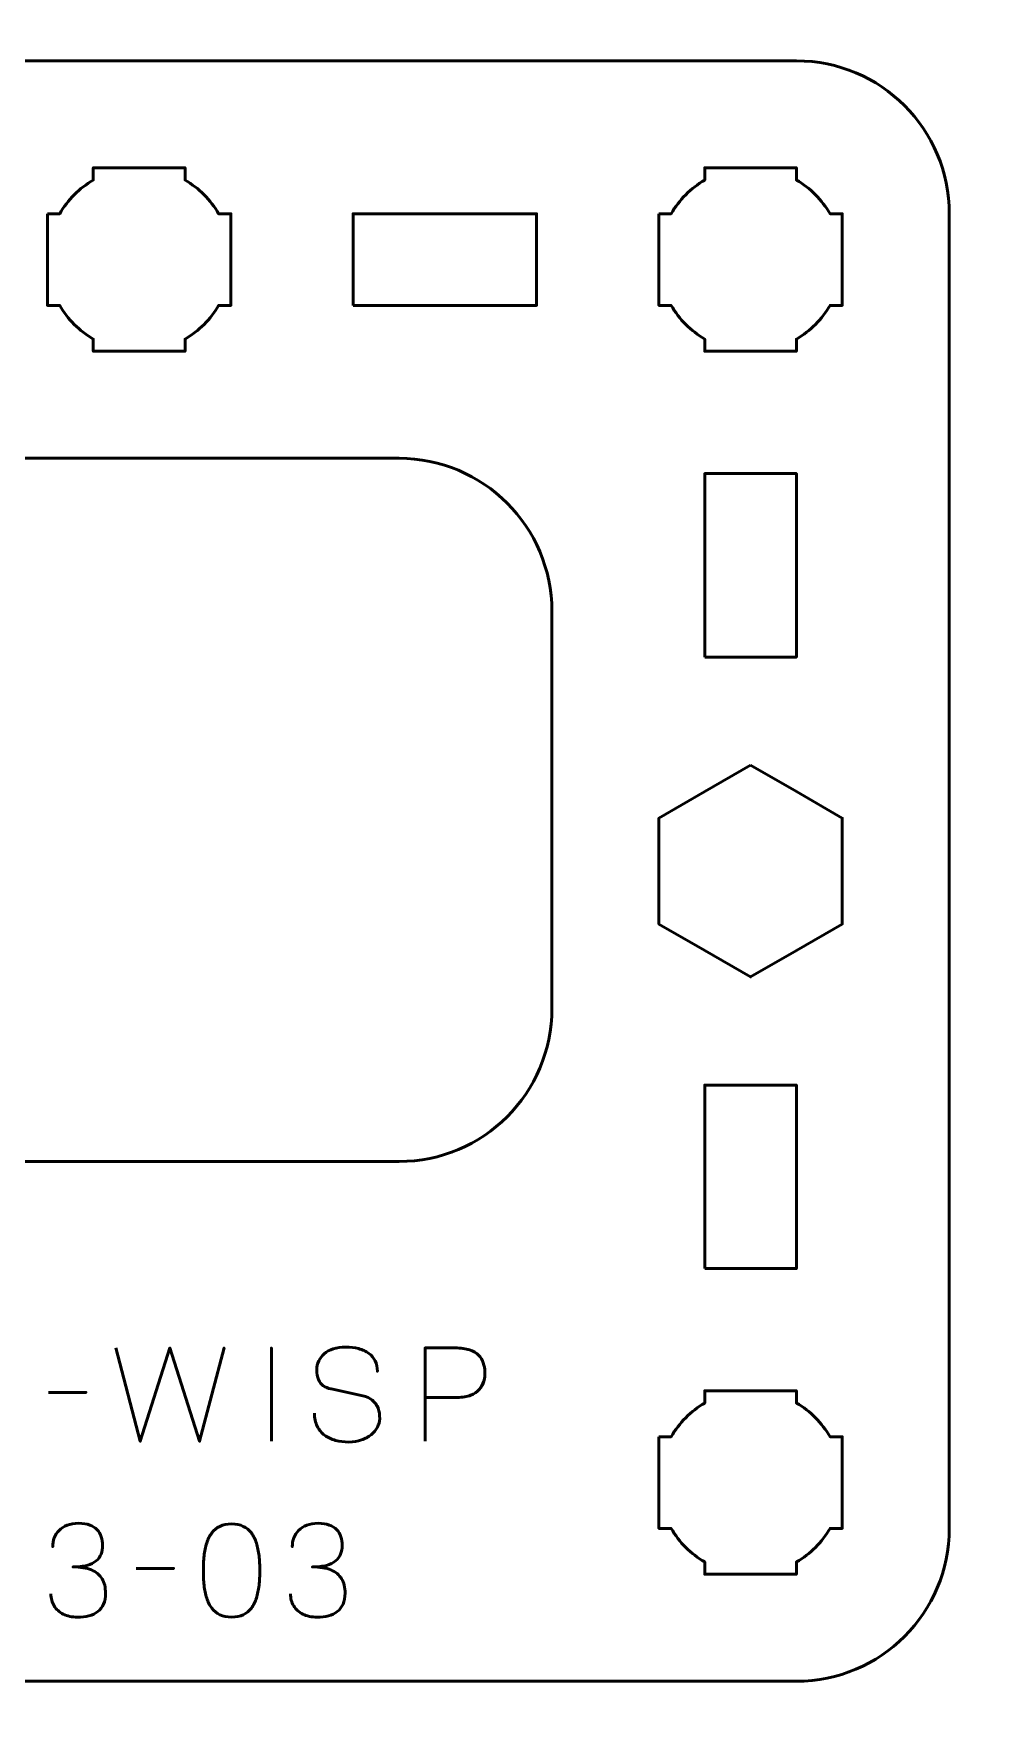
# Model space of a CAD drawing. Header units: centimetres. Extents: x -21 to 0, y -29.7 to 0.
# Drawn here: x -14.54 to -11.4, y -17.25 to -11.71 of the extents above; entities that cross this region are included whole.
import ezdxf

# ---------------------------------------------------------------- set-up
doc = ezdxf.new("R2010")
doc.units = ezdxf.units.CM
doc.header["$MEASUREMENT"] = 0
doc.layers.add('Layer 1', color=7, linetype='Continuous')

msp = doc.modelspace()

# ---------------------------------------------------------------- linework, layer by layer
at = {"layer": 'Layer 1', "lineweight": 53}
for points in [[(-12.35, -13.75), (-12.05, -13.75), (-12.05, -13.15), (-12.35, -13.15), (-12.35, -13.75)], [(-12.35, -15.75), (-12.05, -15.75), (-12.05, -15.15), (-12.35, -15.15), (-12.35, -15.75)]]:
    msp.add_lwpolyline(points, close=True, dxfattribs=at)
at = {"layer": 'Layer 1', "color": 1, "lineweight": 53}
msp.add_open_spline([(-21.00003, -29.19995), (-21.00003, -29.19995), (-21.00003, -8.29992), (-21.00003, -8.29992), (-21.00003, -8.29992), (-21.00003, -8.21709), (-20.93286, -8.14992), (-20.85003, -8.14992), (-20.85003, -8.14992), (-20.7672, -8.14992), (-20.70003, -8.08275), (-20.70003, -7.99992), (-20.70003, -7.99992), (-20.70003, -7.91709), (-20.7672, -7.84992), (-20.85003, -7.84992), (-20.85003, -7.84992), (-20.93286, -7.84992), (-21.00003, -7.78275), (-21.00003, -7.69992), (-21.00003, -7.69992), (-21.00003, -7.61709), (-20.93286, -7.54992), (-20.85003, -7.54992), (-20.85003, -7.54992), (-20.7672, -7.54992), (-20.70003, -7.48275), (-20.70003, -7.39992), (-20.70003, -7.39992), (-20.70003, -7.31709), (-20.7672, -7.24992), (-20.85003, -7.24992), (-20.85003, -7.24992), (-20.93286, -7.24992), (-21.00003, -7.18275), (-21.00003, -7.09992), (-21.00003, -7.09992), (-21.00003, -7.01709), (-20.93286, -6.94992), (-20.85003, -6.94992), (-20.85003, -6.94992), (-20.7672, -6.94992), (-20.70003, -6.88275), (-20.70003, -6.79992), (-20.70003, -6.79992), (-20.70003, -6.71709), (-20.7672, -6.64992), (-20.85003, -6.64992), (-20.85003, -6.64992), (-20.93286, -6.64992), (-21.00003, -6.58275), (-21.00003, -6.49992), (-21.00003, -6.49992), (-21.00003, -6.41709), (-20.93286, -6.34992), (-20.85003, -6.34992), (-20.85003, -6.34992), (-20.7672, -6.34992), (-20.70003, -6.28275), (-20.70003, -6.19992), (-20.70003, -6.19992), (-20.70003, -6.11709), (-20.7672, -6.04992), (-20.85003, -6.04992), (-20.85003, -6.04992), (-20.93286, -6.04992), (-21.00003, -5.98275), (-21.00003, -5.89992), (-21.00003, -5.89992), (-21.00003, -5.81709), (-20.93286, -5.74992), (-20.85003, -5.74992), (-20.85003, -5.74992), (-20.7672, -5.74992), (-20.70003, -5.68275), (-20.70003, -5.59992), (-20.70003, -5.59992), (-20.70003, -5.51709), (-20.7672, -5.44992), (-20.85003, -5.44992), (-20.85003, -5.44992), (-20.93286, -5.44992), (-21.00003, -5.38275), (-21.00003, -5.29992), (-21.00003, -5.29992), (-21.00003, -5.21709), (-20.93286, -5.14992), (-20.85003, -5.14992), (-20.85003, -5.14992), (-20.7672, -5.14992), (-20.70003, -5.08275), (-20.70003, -4.99992), (-20.70003, -4.99992), (-20.70003, -4.91709), (-20.7672, -4.84992), (-20.85003, -4.84992), (-20.85003, -4.84992), (-20.93286, -4.84992), (-21.00003, -4.78275), (-21.00003, -4.69992), (-21.00003, -4.69992), (-21.00003, -4.61709), (-20.93286, -4.54992), (-20.85003, -4.54992), (-20.85003, -4.54992), (-20.7672, -4.54992), (-20.70003, -4.48275), (-20.70003, -4.39992), (-20.70003, -4.39992), (-20.70003, -4.31709), (-20.7672, -4.24992), (-20.85003, -4.24992), (-20.85003, -4.24992), (-20.93286, -4.24992), (-21.00003, -4.18275), (-21.00003, -4.09992), (-21.00003, -4.09992), (-21.00003, -4.01709), (-20.93286, -3.94992), (-20.85003, -3.94992), (-20.85003, -3.94992), (-20.7672, -3.94992), (-20.70003, -3.88275), (-20.70003, -3.79992), (-20.70003, -3.79992), (-20.70003, -3.71709), (-20.7672, -3.64992), (-20.85003, -3.64992), (-20.85003, -3.64992), (-20.93286, -3.64992), (-21.00003, -3.58275), (-21.00003, -3.49992), (-21.00003, -3.49992), (-21.00003, -3.41709), (-20.93286, -3.34992), (-20.85003, -3.34992), (-20.85003, -3.34992), (-20.7672, -3.34992), (-20.70003, -3.28275), (-20.70003, -3.19992), (-20.70003, -3.19992), (-20.70003, -3.11709), (-20.7672, -3.04992), (-20.85003, -3.04992), (-20.85003, -3.04992), (-20.93286, -3.04992), (-21.00003, -2.98275), (-21.00003, -2.89992), (-21.00003, -2.89992), (-21.00003, -2.81709), (-20.93286, -2.74992), (-20.85003, -2.74992), (-20.85003, -2.74992), (-20.7672, -2.74992), (-20.70003, -2.68275), (-20.70003, -2.59992), (-20.70003, -2.59992), (-20.70003, -2.51709), (-20.7672, -2.44992), (-20.85003, -2.44992), (-20.85003, -2.44992), (-20.93286, -2.44992), (-21.00003, -2.38275), (-21.00003, -2.29992), (-21.00003, -2.29992), (-21.00003, -2.21709), (-20.93286, -2.14992), (-20.85003, -2.14992), (-20.85003, -2.14992), (-20.7672, -2.14992), (-20.70003, -2.08275), (-20.70003, -1.99992), (-20.70003, -1.99992), (-20.70003, -1.91709), (-20.7672, -1.84992), (-20.85003, -1.84992), (-20.85003, -1.84992), (-20.93286, -1.84992), (-21.00003, -1.78275), (-21.00003, -1.69992), (-21.00003, -1.69992), (-21.00003, -1.61709), (-20.93286, -1.54992), (-20.85003, -1.54992), (-20.85003, -1.54992), (-20.7672, -1.54992), (-20.70003, -1.48275), (-20.70003, -1.39992), (-20.70003, -1.39992), (-20.70003, -1.31709), (-20.7672, -1.24992), (-20.85003, -1.24992), (-20.85003, -1.24992), (-20.93286, -1.24992), (-21.00003, -1.18275), (-21.00003, -1.09992), (-21.00003, -1.09992), (-21.00003, -1.09992), (-21.00003, -0.49992), (-21.00003, -0.49992), (-21.00003, -0.49992), (-21.00003, -0.22295), (-20.77694, 0.00004), (-20.49994, 0.00004), (-20.49994, 0.00004), (-20.49994, 0.00004), (-0.50008, 0.00004), (-0.50008, 0.00004), (-0.50008, 0.00004), (-0.22294, 0.00004), (0.00002, -0.22295), (0.00002, -0.49992), (0.00002, -0.49992), (0.00002, -0.49992), (0.00002, -29.19995), (0.00002, -29.19995), (0.00002, -29.19995), (0.00002, -29.47695), (-0.22294, -29.70004), (-0.50008, -29.70004), (-0.50008, -29.70004), (-0.50008, -29.70004), (-20.49994, -29.70004), (-20.49994, -29.70004), (-20.49994, -29.70004), (-20.77694, -29.70004), (-21.00003, -29.47695), (-21.00003, -29.19995)], degree=3, knots=[0, 0, 0, 0, 0.0175439, 0.0175439, 0.0175439, 0.0175439, 0.0350877, 0.0350877, 0.0350877, 0.0350877, 0.0526316, 0.0526316, 0.0526316, 0.0526316, 0.0701754, 0.0701754, 0.0701754, 0.0701754, 0.0877193, 0.0877193, 0.0877193, 0.0877193, 0.1052632, 0.1052632, 0.1052632, 0.1052632, 0.122807, 0.122807, 0.122807, 0.122807, 0.1403509, 0.1403509, 0.1403509, 0.1403509, 0.1578947, 0.1578947, 0.1578947, 0.1578947, 0.1754386, 0.1754386, 0.1754386, 0.1754386, 0.1929825, 0.1929825, 0.1929825, 0.1929825, 0.2105263, 0.2105263, 0.2105263, 0.2105263, 0.2280702, 0.2280702, 0.2280702, 0.2280702, 0.245614, 0.245614, 0.245614, 0.245614, 0.2631579, 0.2631579, 0.2631579, 0.2631579, 0.2807018, 0.2807018, 0.2807018, 0.2807018, 0.2982456, 0.2982456, 0.2982456, 0.2982456, 0.3157895, 0.3157895, 0.3157895, 0.3157895, 0.3333333, 0.3333333, 0.3333333, 0.3333333, 0.3508772, 0.3508772, 0.3508772, 0.3508772, 0.3684211, 0.3684211, 0.3684211, 0.3684211, 0.3859649, 0.3859649, 0.3859649, 0.3859649, 0.4035088, 0.4035088, 0.4035088, 0.4035088, 0.4210526, 0.4210526, 0.4210526, 0.4210526, 0.4385965, 0.4385965, 0.4385965, 0.4385965, 0.4561404, 0.4561404, 0.4561404, 0.4561404, 0.4736842, 0.4736842, 0.4736842, 0.4736842, 0.4912281, 0.4912281, 0.4912281, 0.4912281, 0.5087719, 0.5087719, 0.5087719, 0.5087719, 0.5263158, 0.5263158, 0.5263158, 0.5263158, 0.5438596, 0.5438596, 0.5438596, 0.5438596, 0.5614035, 0.5614035, 0.5614035, 0.5614035, 0.5789474, 0.5789474, 0.5789474, 0.5789474, 0.5964912, 0.5964912, 0.5964912, 0.5964912, 0.6140351, 0.6140351, 0.6140351, 0.6140351, 0.6315789, 0.6315789, 0.6315789, 0.6315789, 0.6491228, 0.6491228, 0.6491228, 0.6491228, 0.6666667, 0.6666667, 0.6666667, 0.6666667, 0.6842105, 0.6842105, 0.6842105, 0.6842105, 0.7017544, 0.7017544, 0.7017544, 0.7017544, 0.7192982, 0.7192982, 0.7192982, 0.7192982, 0.7368421, 0.7368421, 0.7368421, 0.7368421, 0.754386, 0.754386, 0.754386, 0.754386, 0.7719298, 0.7719298, 0.7719298, 0.7719298, 0.7894737, 0.7894737, 0.7894737, 0.7894737, 0.8070175, 0.8070175, 0.8070175, 0.8070175, 0.8245614, 0.8245614, 0.8245614, 0.8245614, 0.8421053, 0.8421053, 0.8421053, 0.8421053, 0.8596491, 0.8596491, 0.8596491, 0.8596491, 0.877193, 0.877193, 0.877193, 0.877193, 0.8947368, 0.8947368, 0.8947368, 0.8947368, 0.9122807, 0.9122807, 0.9122807, 0.9122807, 0.9298246, 0.9298246, 0.9298246, 0.9298246, 0.9473684, 0.9473684, 0.9473684, 0.9473684, 0.9649123, 0.9649123, 0.9649123, 0.9649123, 0.9824561, 0.9824561, 0.9824561, 0.9824561, 1, 1, 1, 1], dxfattribs=at)
at = {"layer": 'Layer 1', "color": 3, "lineweight": 53}
msp.add_open_spline([(-16.85, -16.6), (-16.85, -16.6), (-16.85, -12.3), (-16.85, -12.3), (-16.85, -12.3), (-16.85, -12.02391), (-16.62609, -11.8), (-16.35, -11.8), (-16.35, -11.8), (-16.35, -11.8), (-12.05, -11.8), (-12.05, -11.8), (-12.05, -11.8), (-11.77391, -11.8), (-11.55, -12.02391), (-11.55, -12.3), (-11.55, -12.3), (-11.55, -12.3), (-11.55, -16.6), (-11.55, -16.6), (-11.55, -16.6), (-11.55, -16.87609), (-11.77391, -17.1), (-12.05, -17.1), (-12.05, -17.1), (-12.05, -17.1), (-16.35, -17.1), (-16.35, -17.1), (-16.35, -17.1), (-16.62609, -17.1), (-16.85, -16.87609), (-16.85, -16.6)], degree=3, knots=[0, 0, 0, 0, 0.125, 0.125, 0.125, 0.125, 0.25, 0.25, 0.25, 0.25, 0.375, 0.375, 0.375, 0.375, 0.5, 0.5, 0.5, 0.5, 0.625, 0.625, 0.625, 0.625, 0.75, 0.75, 0.75, 0.75, 0.875, 0.875, 0.875, 0.875, 1, 1, 1, 1], dxfattribs=at)
at = {"layer": 'Layer 1', "lineweight": 53}
for points, knots in [([(-14.5, -12.3), (-14.5, -12.3), (-14.45985, -12.3), (-14.45985, -12.3), (-14.45985, -12.3), (-14.4335, -12.25447), (-14.39553, -12.2165), (-14.35, -12.19015), (-14.35, -12.19015), (-14.35, -12.19015), (-14.35, -12.15), (-14.35, -12.15), (-14.35, -12.15), (-14.35, -12.15), (-14.2, -12.15), (-14.2, -12.15), (-14.2, -12.15), (-14.2, -12.15), (-14.05, -12.15), (-14.05, -12.15), (-14.05, -12.15), (-14.05, -12.15), (-14.05, -12.19015), (-14.05, -12.19015), (-14.05, -12.19015), (-14.00447, -12.2165), (-13.9665, -12.25447), (-13.94015, -12.3), (-13.94015, -12.3), (-13.94015, -12.3), (-13.9, -12.3), (-13.9, -12.3), (-13.9, -12.3), (-13.9, -12.3), (-13.9, -12.45), (-13.9, -12.45), (-13.9, -12.45), (-13.9, -12.45), (-13.9, -12.6), (-13.9, -12.6), (-13.9, -12.6), (-13.9, -12.6), (-13.94015, -12.6), (-13.94015, -12.6), (-13.94015, -12.6), (-13.9665, -12.64553), (-14.00447, -12.6835), (-14.05, -12.70985), (-14.05, -12.70985), (-14.05, -12.70985), (-14.05, -12.75), (-14.05, -12.75), (-14.05, -12.75), (-14.05, -12.75), (-14.2, -12.75), (-14.2, -12.75), (-14.2, -12.75), (-14.2, -12.75), (-14.35, -12.75), (-14.35, -12.75), (-14.35, -12.75), (-14.35, -12.75), (-14.35, -12.70985), (-14.35, -12.70985), (-14.35, -12.70985), (-14.39553, -12.6835), (-14.4335, -12.64553), (-14.45985, -12.6), (-14.45985, -12.6), (-14.45985, -12.6), (-14.5, -12.6), (-14.5, -12.6), (-14.5, -12.6), (-14.5, -12.6), (-14.5, -12.45), (-14.5, -12.45), (-14.5, -12.45), (-14.5, -12.45), (-14.5, -12.3), (-14.5, -12.3)], [0, 0, 0, 0, 0.05, 0.05, 0.05, 0.05, 0.1, 0.1, 0.1, 0.1, 0.15, 0.15, 0.15, 0.15, 0.2, 0.2, 0.2, 0.2, 0.25, 0.25, 0.25, 0.25, 0.3, 0.3, 0.3, 0.3, 0.35, 0.35, 0.35, 0.35, 0.4, 0.4, 0.4, 0.4, 0.45, 0.45, 0.45, 0.45, 0.5, 0.5, 0.5, 0.5, 0.55, 0.55, 0.55, 0.55, 0.6, 0.6, 0.6, 0.6, 0.65, 0.65, 0.65, 0.65, 0.7, 0.7, 0.7, 0.7, 0.75, 0.75, 0.75, 0.75, 0.8, 0.8, 0.8, 0.8, 0.85, 0.85, 0.85, 0.85, 0.9, 0.9, 0.9, 0.9, 0.95, 0.95, 0.95, 0.95, 1, 1, 1, 1]), ([(-12.5, -12.3), (-12.5, -12.3), (-12.45985, -12.3), (-12.45985, -12.3), (-12.45985, -12.3), (-12.4335, -12.25447), (-12.39553, -12.2165), (-12.35, -12.19015), (-12.35, -12.19015), (-12.35, -12.19015), (-12.35, -12.15), (-12.35, -12.15), (-12.35, -12.15), (-12.35, -12.15), (-12.2, -12.15), (-12.2, -12.15), (-12.2, -12.15), (-12.2, -12.15), (-12.05, -12.15), (-12.05, -12.15), (-12.05, -12.15), (-12.05, -12.15), (-12.05, -12.19015), (-12.05, -12.19015), (-12.05, -12.19015), (-12.00447, -12.2165), (-11.9665, -12.25447), (-11.94015, -12.3), (-11.94015, -12.3), (-11.94015, -12.3), (-11.9, -12.3), (-11.9, -12.3), (-11.9, -12.3), (-11.9, -12.3), (-11.9, -12.45), (-11.9, -12.45), (-11.9, -12.45), (-11.9, -12.45), (-11.9, -12.6), (-11.9, -12.6), (-11.9, -12.6), (-11.9, -12.6), (-11.94015, -12.6), (-11.94015, -12.6), (-11.94015, -12.6), (-11.9665, -12.64553), (-12.00447, -12.6835), (-12.05, -12.70985), (-12.05, -12.70985), (-12.05, -12.70985), (-12.05, -12.75), (-12.05, -12.75), (-12.05, -12.75), (-12.05, -12.75), (-12.2, -12.75), (-12.2, -12.75), (-12.2, -12.75), (-12.2, -12.75), (-12.35, -12.75), (-12.35, -12.75), (-12.35, -12.75), (-12.35, -12.75), (-12.35, -12.70985), (-12.35, -12.70985), (-12.35, -12.70985), (-12.39553, -12.6835), (-12.4335, -12.64553), (-12.45985, -12.6), (-12.45985, -12.6), (-12.45985, -12.6), (-12.5, -12.6), (-12.5, -12.6), (-12.5, -12.6), (-12.5, -12.6), (-12.5, -12.45), (-12.5, -12.45), (-12.5, -12.45), (-12.5, -12.45), (-12.5, -12.3), (-12.5, -12.3)], [0, 0, 0, 0, 0.05, 0.05, 0.05, 0.05, 0.1, 0.1, 0.1, 0.1, 0.15, 0.15, 0.15, 0.15, 0.2, 0.2, 0.2, 0.2, 0.25, 0.25, 0.25, 0.25, 0.3, 0.3, 0.3, 0.3, 0.35, 0.35, 0.35, 0.35, 0.4, 0.4, 0.4, 0.4, 0.45, 0.45, 0.45, 0.45, 0.5, 0.5, 0.5, 0.5, 0.55, 0.55, 0.55, 0.55, 0.6, 0.6, 0.6, 0.6, 0.65, 0.65, 0.65, 0.65, 0.7, 0.7, 0.7, 0.7, 0.75, 0.75, 0.75, 0.75, 0.8, 0.8, 0.8, 0.8, 0.85, 0.85, 0.85, 0.85, 0.9, 0.9, 0.9, 0.9, 0.95, 0.95, 0.95, 0.95, 1, 1, 1, 1]), ([(-13.5, -12.6), (-13.5, -12.6), (-13.5, -12.3), (-13.5, -12.3), (-13.5, -12.3), (-13.5, -12.3), (-12.9, -12.3), (-12.9, -12.3), (-12.9, -12.3), (-12.9, -12.3), (-12.9, -12.6), (-12.9, -12.6), (-12.9, -12.6), (-12.9, -12.6), (-13.5, -12.6), (-13.5, -12.6)], [0, 0, 0, 0, 0.25, 0.25, 0.25, 0.25, 0.5, 0.5, 0.5, 0.5, 0.75, 0.75, 0.75, 0.75, 1, 1, 1, 1]), ([(-15.55, -14.9), (-15.55, -14.9), (-15.55, -13.6), (-15.55, -13.6), (-15.55, -13.6), (-15.55, -13.32391), (-15.32609, -13.1), (-15.05, -13.1), (-15.05, -13.1), (-15.05, -13.1), (-13.35, -13.1), (-13.35, -13.1), (-13.35, -13.1), (-13.07391, -13.1), (-12.85, -13.32391), (-12.85, -13.6), (-12.85, -13.6), (-12.85, -13.6), (-12.85, -14.9), (-12.85, -14.9), (-12.85, -14.9), (-12.85, -15.17609), (-13.07391, -15.4), (-13.35, -15.4), (-13.35, -15.4), (-13.35, -15.4), (-15.05, -15.4), (-15.05, -15.4), (-15.05, -15.4), (-15.32609, -15.4), (-15.55, -15.17609), (-15.55, -14.9)], [0, 0, 0, 0, 0.125, 0.125, 0.125, 0.125, 0.25, 0.25, 0.25, 0.25, 0.375, 0.375, 0.375, 0.375, 0.5, 0.5, 0.5, 0.5, 0.625, 0.625, 0.625, 0.625, 0.75, 0.75, 0.75, 0.75, 0.875, 0.875, 0.875, 0.875, 1, 1, 1, 1]), ([(-12.2, -14.10359), (-12.2, -14.10359), (-12.05, -14.19019), (-12.05, -14.19019), (-12.05, -14.19019), (-12.05, -14.19019), (-11.9, -14.27679), (-11.9, -14.27679), (-11.9, -14.27679), (-11.9, -14.27679), (-11.9, -14.45), (-11.9, -14.45), (-11.9, -14.45), (-11.9, -14.45), (-11.9, -14.62321), (-11.9, -14.62321), (-11.9, -14.62321), (-11.9, -14.62321), (-12.05, -14.70981), (-12.05, -14.70981), (-12.05, -14.70981), (-12.05, -14.70981), (-12.2, -14.79641), (-12.2, -14.79641), (-12.2, -14.79641), (-12.2, -14.79641), (-12.35, -14.70981), (-12.35, -14.70981), (-12.35, -14.70981), (-12.35, -14.70981), (-12.5, -14.62321), (-12.5, -14.62321), (-12.5, -14.62321), (-12.5, -14.62321), (-12.5, -14.45), (-12.5, -14.45), (-12.5, -14.45), (-12.5, -14.45), (-12.5, -14.27679), (-12.5, -14.27679), (-12.5, -14.27679), (-12.5, -14.27679), (-12.35, -14.19019), (-12.35, -14.19019), (-12.35, -14.19019), (-12.35, -14.19019), (-12.2, -14.10359), (-12.2, -14.10359)], [0, 0, 0, 0, 0.0833333, 0.0833333, 0.0833333, 0.0833333, 0.1666667, 0.1666667, 0.1666667, 0.1666667, 0.25, 0.25, 0.25, 0.25, 0.3333333, 0.3333333, 0.3333333, 0.3333333, 0.4166667, 0.4166667, 0.4166667, 0.4166667, 0.5, 0.5, 0.5, 0.5, 0.5833333, 0.5833333, 0.5833333, 0.5833333, 0.6666667, 0.6666667, 0.6666667, 0.6666667, 0.75, 0.75, 0.75, 0.75, 0.8333333, 0.8333333, 0.8333333, 0.8333333, 0.9166667, 0.9166667, 0.9166667, 0.9166667, 1, 1, 1, 1]), ([(-12.5, -16.3), (-12.5, -16.3), (-12.45985, -16.3), (-12.45985, -16.3), (-12.45985, -16.3), (-12.4335, -16.25447), (-12.39553, -16.2165), (-12.35, -16.19015), (-12.35, -16.19015), (-12.35, -16.19015), (-12.35, -16.15), (-12.35, -16.15), (-12.35, -16.15), (-12.35, -16.15), (-12.2, -16.15), (-12.2, -16.15), (-12.2, -16.15), (-12.2, -16.15), (-12.05, -16.15), (-12.05, -16.15), (-12.05, -16.15), (-12.05, -16.15), (-12.05, -16.19015), (-12.05, -16.19015), (-12.05, -16.19015), (-12.00447, -16.2165), (-11.9665, -16.25447), (-11.94015, -16.3), (-11.94015, -16.3), (-11.94015, -16.3), (-11.9, -16.3), (-11.9, -16.3), (-11.9, -16.3), (-11.9, -16.3), (-11.9, -16.45), (-11.9, -16.45), (-11.9, -16.45), (-11.9, -16.45), (-11.9, -16.6), (-11.9, -16.6), (-11.9, -16.6), (-11.9, -16.6), (-11.94015, -16.6), (-11.94015, -16.6), (-11.94015, -16.6), (-11.9665, -16.64553), (-12.00447, -16.6835), (-12.05, -16.70985), (-12.05, -16.70985), (-12.05, -16.70985), (-12.05, -16.75), (-12.05, -16.75), (-12.05, -16.75), (-12.05, -16.75), (-12.2, -16.75), (-12.2, -16.75), (-12.2, -16.75), (-12.2, -16.75), (-12.35, -16.75), (-12.35, -16.75), (-12.35, -16.75), (-12.35, -16.75), (-12.35, -16.70985), (-12.35, -16.70985), (-12.35, -16.70985), (-12.39553, -16.6835), (-12.4335, -16.64553), (-12.45985, -16.6), (-12.45985, -16.6), (-12.45985, -16.6), (-12.5, -16.6), (-12.5, -16.6), (-12.5, -16.6), (-12.5, -16.6), (-12.5, -16.45), (-12.5, -16.45), (-12.5, -16.45), (-12.5, -16.45), (-12.5, -16.3), (-12.5, -16.3)], [0, 0, 0, 0, 0.05, 0.05, 0.05, 0.05, 0.1, 0.1, 0.1, 0.1, 0.15, 0.15, 0.15, 0.15, 0.2, 0.2, 0.2, 0.2, 0.25, 0.25, 0.25, 0.25, 0.3, 0.3, 0.3, 0.3, 0.35, 0.35, 0.35, 0.35, 0.4, 0.4, 0.4, 0.4, 0.45, 0.45, 0.45, 0.45, 0.5, 0.5, 0.5, 0.5, 0.55, 0.55, 0.55, 0.55, 0.6, 0.6, 0.6, 0.6, 0.65, 0.65, 0.65, 0.65, 0.7, 0.7, 0.7, 0.7, 0.75, 0.75, 0.75, 0.75, 0.8, 0.8, 0.8, 0.8, 0.85, 0.85, 0.85, 0.85, 0.9, 0.9, 0.9, 0.9, 0.95, 0.95, 0.95, 0.95, 1, 1, 1, 1])]:
    msp.add_open_spline(points, degree=3, knots=knots, dxfattribs=at)
at = {"layer": 'Layer 1', "color": 5, "lineweight": 53}
for points, knots in [([(-14.27684, -16.00972), (-14.27684, -16.00972), (-14.19641, -16.31494), (-14.19641, -16.31494), (-14.19641, -16.31494), (-14.19641, -16.31494), (-14.09947, -16.00972), (-14.09947, -16.00972), (-14.09947, -16.00972), (-14.09947, -16.00972), (-14.00252, -16.31494), (-14.00252, -16.31494), (-14.00252, -16.31494), (-14.00252, -16.31494), (-13.92209, -16.00972), (-13.92209, -16.00972), (-13.92209, -16.00972), (-13.92209, -16.00972), (-14.00252, -16.31494), (-14.00252, -16.31494), (-14.00252, -16.31494), (-14.00252, -16.31494), (-14.09947, -16.00972), (-14.09947, -16.00972), (-14.09947, -16.00972), (-14.09947, -16.00972), (-14.19641, -16.31494), (-14.19641, -16.31494), (-14.19641, -16.31494), (-14.19641, -16.31494), (-14.27684, -16.00972), (-14.27684, -16.00972)], [0, 0, 0, 0, 0.125, 0.125, 0.125, 0.125, 0.25, 0.25, 0.25, 0.25, 0.375, 0.375, 0.375, 0.375, 0.5, 0.5, 0.5, 0.5, 0.625, 0.625, 0.625, 0.625, 0.75, 0.75, 0.75, 0.75, 0.875, 0.875, 0.875, 0.875, 1, 1, 1, 1]), ([(-13.76757, -16.31494), (-13.76757, -16.31494), (-13.76757, -16.00972), (-13.76757, -16.00972), (-13.76757, -16.00972), (-13.76757, -16.00972), (-13.76757, -16.31494), (-13.76757, -16.31494)], [0, 0, 0, 0, 0.5, 0.5, 0.5, 0.5, 1, 1, 1, 1]), ([(-13.6266, -16.22265), (-13.62646, -16.23952), (-13.6235, -16.25398), (-13.61757, -16.26605), (-13.61757, -16.26605), (-13.61171, -16.27804), (-13.60353, -16.28785), (-13.59323, -16.29547), (-13.59323, -16.29547), (-13.58286, -16.30302), (-13.57093, -16.30859), (-13.55746, -16.31219), (-13.55746, -16.31219), (-13.54405, -16.31572), (-13.52966, -16.31748), (-13.51442, -16.31748), (-13.51442, -16.31748), (-13.49904, -16.31741), (-13.48521, -16.31515), (-13.47286, -16.31085), (-13.47286, -16.31085), (-13.46058, -16.30654), (-13.45007, -16.30076), (-13.44125, -16.29349), (-13.44125, -16.29349), (-13.4325, -16.28622), (-13.42573, -16.27811), (-13.42093, -16.26908), (-13.42093, -16.26908), (-13.41613, -16.26005), (-13.41359, -16.25081), (-13.41324, -16.24128), (-13.41324, -16.24128), (-13.41282, -16.22879), (-13.41465, -16.21736), (-13.41867, -16.20706), (-13.41867, -16.20706), (-13.4227, -16.19676), (-13.42891, -16.18815), (-13.4373, -16.1811), (-13.4373, -16.1811), (-13.44563, -16.17404), (-13.45614, -16.1691), (-13.4687, -16.16635), (-13.4687, -16.16635), (-13.4687, -16.16635), (-13.57241, -16.14391), (-13.57241, -16.14391), (-13.57241, -16.14391), (-13.58215, -16.14187), (-13.59055, -16.13841), (-13.59746, -16.13361), (-13.59746, -16.13361), (-13.60438, -16.12875), (-13.60974, -16.12204), (-13.61341, -16.11343), (-13.61341, -16.11343), (-13.61708, -16.1049), (-13.61898, -16.09403), (-13.61898, -16.08084), (-13.61898, -16.08084), (-13.61898, -16.07082), (-13.61693, -16.06137), (-13.61277, -16.05248), (-13.61277, -16.05248), (-13.60868, -16.04359), (-13.60261, -16.03575), (-13.59464, -16.02884), (-13.59464, -16.02884), (-13.58667, -16.022), (-13.57679, -16.01663), (-13.56508, -16.01275), (-13.56508, -16.01275), (-13.55329, -16.0088), (-13.53982, -16.00683), (-13.52458, -16.00676), (-13.52458, -16.00676), (-13.50927, -16.00676), (-13.49523, -16.00852), (-13.48239, -16.01205), (-13.48239, -16.01205), (-13.46962, -16.01558), (-13.45854, -16.02066), (-13.44923, -16.02743), (-13.44923, -16.02743), (-13.43991, -16.0342), (-13.43272, -16.04253), (-13.42778, -16.05226), (-13.42778, -16.05226), (-13.42284, -16.06207), (-13.42051, -16.07329), (-13.42086, -16.08592), (-13.42086, -16.08592), (-13.42051, -16.07329), (-13.42284, -16.06207), (-13.42778, -16.05226), (-13.42778, -16.05226), (-13.43272, -16.04253), (-13.43991, -16.0342), (-13.44923, -16.02743), (-13.44923, -16.02743), (-13.45854, -16.02066), (-13.46962, -16.01558), (-13.48239, -16.01205), (-13.48239, -16.01205), (-13.49523, -16.00852), (-13.50927, -16.00676), (-13.52458, -16.00676), (-13.52458, -16.00676), (-13.53982, -16.00683), (-13.55329, -16.0088), (-13.56508, -16.01275), (-13.56508, -16.01275), (-13.57679, -16.01663), (-13.58667, -16.022), (-13.59464, -16.02884), (-13.59464, -16.02884), (-13.60261, -16.03575), (-13.60868, -16.04359), (-13.61277, -16.05248), (-13.61277, -16.05248), (-13.61693, -16.06137), (-13.61898, -16.07082), (-13.61898, -16.08084), (-13.61898, -16.08084), (-13.61898, -16.09403), (-13.61715, -16.1049), (-13.61362, -16.11336), (-13.61362, -16.11336), (-13.61002, -16.1219), (-13.60473, -16.12853), (-13.59781, -16.1334), (-13.59781, -16.1334), (-13.5909, -16.1382), (-13.58243, -16.14173), (-13.57241, -16.14391), (-13.57241, -16.14391), (-13.57241, -16.14391), (-13.4687, -16.16635), (-13.4687, -16.16635), (-13.4687, -16.16635), (-13.45586, -16.1691), (-13.44527, -16.17404), (-13.43695, -16.1811), (-13.43695, -16.1811), (-13.42855, -16.18815), (-13.42241, -16.19676), (-13.41846, -16.20706), (-13.41846, -16.20706), (-13.41458, -16.21736), (-13.41282, -16.22879), (-13.41324, -16.24128), (-13.41324, -16.24128), (-13.41359, -16.25081), (-13.41613, -16.26005), (-13.42093, -16.26908), (-13.42093, -16.26908), (-13.42573, -16.27811), (-13.4325, -16.28622), (-13.44125, -16.29349), (-13.44125, -16.29349), (-13.45007, -16.30076), (-13.46058, -16.30654), (-13.47286, -16.31085), (-13.47286, -16.31085), (-13.48521, -16.31515), (-13.49904, -16.31741), (-13.51442, -16.31748), (-13.51442, -16.31748), (-13.52966, -16.31748), (-13.54405, -16.31572), (-13.55746, -16.31219), (-13.55746, -16.31219), (-13.57093, -16.30859), (-13.58286, -16.30302), (-13.59323, -16.29547), (-13.59323, -16.29547), (-13.60353, -16.28785), (-13.61171, -16.27804), (-13.61757, -16.26605), (-13.61757, -16.26605), (-13.6235, -16.25398), (-13.62646, -16.23952), (-13.6266, -16.22265)], [0, 0, 0, 0, 0.0217391, 0.0217391, 0.0217391, 0.0217391, 0.0434783, 0.0434783, 0.0434783, 0.0434783, 0.0652174, 0.0652174, 0.0652174, 0.0652174, 0.0869565, 0.0869565, 0.0869565, 0.0869565, 0.1086957, 0.1086957, 0.1086957, 0.1086957, 0.1304348, 0.1304348, 0.1304348, 0.1304348, 0.1521739, 0.1521739, 0.1521739, 0.1521739, 0.173913, 0.173913, 0.173913, 0.173913, 0.1956522, 0.1956522, 0.1956522, 0.1956522, 0.2173913, 0.2173913, 0.2173913, 0.2173913, 0.2391304, 0.2391304, 0.2391304, 0.2391304, 0.2608696, 0.2608696, 0.2608696, 0.2608696, 0.2826087, 0.2826087, 0.2826087, 0.2826087, 0.3043478, 0.3043478, 0.3043478, 0.3043478, 0.326087, 0.326087, 0.326087, 0.326087, 0.3478261, 0.3478261, 0.3478261, 0.3478261, 0.3695652, 0.3695652, 0.3695652, 0.3695652, 0.3913043, 0.3913043, 0.3913043, 0.3913043, 0.4130435, 0.4130435, 0.4130435, 0.4130435, 0.4347826, 0.4347826, 0.4347826, 0.4347826, 0.4565217, 0.4565217, 0.4565217, 0.4565217, 0.4782609, 0.4782609, 0.4782609, 0.4782609, 0.5, 0.5, 0.5, 0.5, 0.5217391, 0.5217391, 0.5217391, 0.5217391, 0.5434783, 0.5434783, 0.5434783, 0.5434783, 0.5652174, 0.5652174, 0.5652174, 0.5652174, 0.5869565, 0.5869565, 0.5869565, 0.5869565, 0.6086957, 0.6086957, 0.6086957, 0.6086957, 0.6304348, 0.6304348, 0.6304348, 0.6304348, 0.6521739, 0.6521739, 0.6521739, 0.6521739, 0.673913, 0.673913, 0.673913, 0.673913, 0.6956522, 0.6956522, 0.6956522, 0.6956522, 0.7173913, 0.7173913, 0.7173913, 0.7173913, 0.7391304, 0.7391304, 0.7391304, 0.7391304, 0.7608696, 0.7608696, 0.7608696, 0.7608696, 0.7826087, 0.7826087, 0.7826087, 0.7826087, 0.8043478, 0.8043478, 0.8043478, 0.8043478, 0.826087, 0.826087, 0.826087, 0.826087, 0.8478261, 0.8478261, 0.8478261, 0.8478261, 0.8695652, 0.8695652, 0.8695652, 0.8695652, 0.8913043, 0.8913043, 0.8913043, 0.8913043, 0.9130435, 0.9130435, 0.9130435, 0.9130435, 0.9347826, 0.9347826, 0.9347826, 0.9347826, 0.9565217, 0.9565217, 0.9565217, 0.9565217, 0.9782609, 0.9782609, 0.9782609, 0.9782609, 1, 1, 1, 1]), ([(-13.26465, -16.31494), (-13.26465, -16.31494), (-13.26465, -16.00972), (-13.26465, -16.00972), (-13.26465, -16.00972), (-13.26465, -16.00972), (-13.16728, -16.00972), (-13.16728, -16.00972), (-13.16728, -16.00972), (-13.14781, -16.00979), (-13.1318, -16.01198), (-13.11917, -16.01621), (-13.11917, -16.01621), (-13.10661, -16.02037), (-13.09673, -16.02616), (-13.0896, -16.0335), (-13.0896, -16.0335), (-13.08248, -16.04076), (-13.0774, -16.04909), (-13.07429, -16.05847), (-13.07429, -16.05847), (-13.07126, -16.06786), (-13.0695, -16.07766), (-13.06907, -16.08804), (-13.06907, -16.08804), (-13.06858, -16.09841), (-13.06978, -16.10857), (-13.0726, -16.11844), (-13.0726, -16.11844), (-13.07549, -16.12832), (-13.08036, -16.13728), (-13.08735, -16.14533), (-13.08735, -16.14533), (-13.09426, -16.15337), (-13.10364, -16.15979), (-13.11543, -16.16452), (-13.11543, -16.16452), (-13.12721, -16.16931), (-13.14181, -16.17171), (-13.15924, -16.17185), (-13.15924, -16.17185), (-13.15924, -16.17185), (-13.26465, -16.17185), (-13.26465, -16.17185), (-13.26465, -16.17185), (-13.26465, -16.17185), (-13.15924, -16.17185), (-13.15924, -16.17185), (-13.15924, -16.17185), (-13.14217, -16.17171), (-13.1277, -16.16931), (-13.11599, -16.16452), (-13.11599, -16.16452), (-13.10421, -16.15979), (-13.09482, -16.15337), (-13.08777, -16.14533), (-13.08777, -16.14533), (-13.08078, -16.13728), (-13.07577, -16.12832), (-13.07281, -16.11844), (-13.07281, -16.11844), (-13.06985, -16.10857), (-13.06858, -16.09841), (-13.06907, -16.08804), (-13.06907, -16.08804), (-13.0695, -16.07766), (-13.07126, -16.06786), (-13.07443, -16.05847), (-13.07443, -16.05847), (-13.07754, -16.04909), (-13.08276, -16.04076), (-13.08989, -16.0335), (-13.08989, -16.0335), (-13.09708, -16.02616), (-13.10696, -16.02037), (-13.11952, -16.01621), (-13.11952, -16.01621), (-13.13215, -16.01198), (-13.14802, -16.00979), (-13.16728, -16.00972), (-13.16728, -16.00972), (-13.16728, -16.00972), (-13.26465, -16.00972), (-13.26465, -16.00972), (-13.26465, -16.00972), (-13.26465, -16.00972), (-13.26465, -16.31494), (-13.26465, -16.31494)], [0, 0, 0, 0, 0.0454545, 0.0454545, 0.0454545, 0.0454545, 0.0909091, 0.0909091, 0.0909091, 0.0909091, 0.1363636, 0.1363636, 0.1363636, 0.1363636, 0.1818182, 0.1818182, 0.1818182, 0.1818182, 0.2272727, 0.2272727, 0.2272727, 0.2272727, 0.2727273, 0.2727273, 0.2727273, 0.2727273, 0.3181818, 0.3181818, 0.3181818, 0.3181818, 0.3636364, 0.3636364, 0.3636364, 0.3636364, 0.4090909, 0.4090909, 0.4090909, 0.4090909, 0.4545455, 0.4545455, 0.4545455, 0.4545455, 0.5, 0.5, 0.5, 0.5, 0.5454545, 0.5454545, 0.5454545, 0.5454545, 0.5909091, 0.5909091, 0.5909091, 0.5909091, 0.6363636, 0.6363636, 0.6363636, 0.6363636, 0.6818182, 0.6818182, 0.6818182, 0.6818182, 0.7272727, 0.7272727, 0.7272727, 0.7272727, 0.7727273, 0.7727273, 0.7727273, 0.7727273, 0.8181818, 0.8181818, 0.8181818, 0.8181818, 0.8636364, 0.8636364, 0.8636364, 0.8636364, 0.9090909, 0.9090909, 0.9090909, 0.9090909, 0.9545455, 0.9545455, 0.9545455, 0.9545455, 1, 1, 1, 1]), ([(-14.49697, -16.15534), (-14.49697, -16.15534), (-14.37378, -16.15534), (-14.37378, -16.15534), (-14.37378, -16.15534), (-14.37378, -16.15534), (-14.49697, -16.15534), (-14.49697, -16.15534)], [0, 0, 0, 0, 0.5, 0.5, 0.5, 0.5, 1, 1, 1, 1]), ([(-14.48871, -16.81363), (-14.48864, -16.82887), (-14.48511, -16.84213), (-14.47813, -16.85363), (-14.47813, -16.85363), (-14.47114, -16.86506), (-14.46119, -16.87402), (-14.44821, -16.88044), (-14.44821, -16.88044), (-14.43523, -16.88686), (-14.41964, -16.89011), (-14.4015, -16.89025), (-14.4015, -16.89025), (-14.38789, -16.89025), (-14.37554, -16.88884), (-14.36432, -16.88588), (-14.36432, -16.88588), (-14.35317, -16.88291), (-14.34358, -16.87833), (-14.33546, -16.87205), (-14.33546, -16.87205), (-14.32735, -16.86577), (-14.32114, -16.85765), (-14.3167, -16.84778), (-14.3167, -16.84778), (-14.31232, -16.83783), (-14.31014, -16.8259), (-14.31007, -16.81193), (-14.31007, -16.81193), (-14.30999, -16.79331), (-14.3138, -16.77757), (-14.32135, -16.7648), (-14.32135, -16.7648), (-14.3289, -16.75203), (-14.34062, -16.74244), (-14.35635, -16.73588), (-14.35635, -16.73588), (-14.37208, -16.72931), (-14.39226, -16.726), (-14.41674, -16.726), (-14.41674, -16.726), (-14.39847, -16.72607), (-14.38316, -16.72438), (-14.37067, -16.72092), (-14.37067, -16.72092), (-14.35825, -16.71746), (-14.34831, -16.71259), (-14.34083, -16.70624), (-14.34083, -16.70624), (-14.33335, -16.69996), (-14.32792, -16.69248), (-14.32467, -16.68388), (-14.32467, -16.68388), (-14.32135, -16.67534), (-14.31973, -16.66596), (-14.3198, -16.65573), (-14.3198, -16.65573), (-14.31973, -16.64549), (-14.32114, -16.63604), (-14.32396, -16.62729), (-14.32396, -16.62729), (-14.32672, -16.61854), (-14.33123, -16.61085), (-14.33737, -16.60429), (-14.33737, -16.60429), (-14.34351, -16.59773), (-14.35162, -16.59258), (-14.36157, -16.58891), (-14.36157, -16.58891), (-14.37159, -16.58524), (-14.3838, -16.58341), (-14.39812, -16.58334), (-14.39812, -16.58334), (-14.41237, -16.58341), (-14.42486, -16.58552), (-14.43544, -16.58962), (-14.43544, -16.58962), (-14.4461, -16.59371), (-14.45484, -16.59928), (-14.4619, -16.60641), (-14.4619, -16.60641), (-14.46888, -16.61353), (-14.47411, -16.62165), (-14.47756, -16.63082), (-14.47756, -16.63082), (-14.48109, -16.63999), (-14.48278, -16.64973), (-14.48278, -16.65996), (-14.48278, -16.65996), (-14.48278, -16.64973), (-14.48109, -16.63999), (-14.47756, -16.63082), (-14.47756, -16.63082), (-14.47411, -16.62165), (-14.46888, -16.61353), (-14.4619, -16.60641), (-14.4619, -16.60641), (-14.45484, -16.59928), (-14.4461, -16.59371), (-14.43544, -16.58962), (-14.43544, -16.58962), (-14.42486, -16.58552), (-14.41237, -16.58341), (-14.39812, -16.58334), (-14.39812, -16.58334), (-14.3838, -16.58341), (-14.37159, -16.58524), (-14.36157, -16.58891), (-14.36157, -16.58891), (-14.35162, -16.59258), (-14.34351, -16.59773), (-14.33737, -16.60429), (-14.33737, -16.60429), (-14.33123, -16.61085), (-14.32672, -16.61854), (-14.32396, -16.62729), (-14.32396, -16.62729), (-14.32114, -16.63604), (-14.31973, -16.64549), (-14.3198, -16.65573), (-14.3198, -16.65573), (-14.31973, -16.66596), (-14.32135, -16.67534), (-14.32467, -16.68388), (-14.32467, -16.68388), (-14.32792, -16.69248), (-14.33335, -16.69996), (-14.34083, -16.70624), (-14.34083, -16.70624), (-14.34831, -16.71259), (-14.35825, -16.71746), (-14.37067, -16.72092), (-14.37067, -16.72092), (-14.38316, -16.72438), (-14.39847, -16.72607), (-14.41674, -16.726), (-14.41674, -16.726), (-14.39226, -16.726), (-14.37208, -16.72931), (-14.35635, -16.73588), (-14.35635, -16.73588), (-14.34062, -16.74244), (-14.3289, -16.75203), (-14.32135, -16.7648), (-14.32135, -16.7648), (-14.3138, -16.77757), (-14.30999, -16.79331), (-14.31007, -16.81193), (-14.31007, -16.81193), (-14.31014, -16.8259), (-14.31232, -16.83783), (-14.3167, -16.84778), (-14.3167, -16.84778), (-14.32114, -16.85765), (-14.32735, -16.86577), (-14.33546, -16.87205), (-14.33546, -16.87205), (-14.34358, -16.87833), (-14.35317, -16.88291), (-14.36432, -16.88588), (-14.36432, -16.88588), (-14.37554, -16.88884), (-14.38789, -16.89025), (-14.4015, -16.89025), (-14.4015, -16.89025), (-14.41964, -16.89011), (-14.43523, -16.88686), (-14.44821, -16.88044), (-14.44821, -16.88044), (-14.46119, -16.87402), (-14.47114, -16.86506), (-14.47813, -16.85363), (-14.47813, -16.85363), (-14.48511, -16.84213), (-14.48864, -16.82887), (-14.48871, -16.81363)], [0, 0, 0, 0, 0.0227273, 0.0227273, 0.0227273, 0.0227273, 0.0454545, 0.0454545, 0.0454545, 0.0454545, 0.0681818, 0.0681818, 0.0681818, 0.0681818, 0.0909091, 0.0909091, 0.0909091, 0.0909091, 0.1136364, 0.1136364, 0.1136364, 0.1136364, 0.1363636, 0.1363636, 0.1363636, 0.1363636, 0.1590909, 0.1590909, 0.1590909, 0.1590909, 0.1818182, 0.1818182, 0.1818182, 0.1818182, 0.2045455, 0.2045455, 0.2045455, 0.2045455, 0.2272727, 0.2272727, 0.2272727, 0.2272727, 0.25, 0.25, 0.25, 0.25, 0.2727273, 0.2727273, 0.2727273, 0.2727273, 0.2954545, 0.2954545, 0.2954545, 0.2954545, 0.3181818, 0.3181818, 0.3181818, 0.3181818, 0.3409091, 0.3409091, 0.3409091, 0.3409091, 0.3636364, 0.3636364, 0.3636364, 0.3636364, 0.3863636, 0.3863636, 0.3863636, 0.3863636, 0.4090909, 0.4090909, 0.4090909, 0.4090909, 0.4318182, 0.4318182, 0.4318182, 0.4318182, 0.4545455, 0.4545455, 0.4545455, 0.4545455, 0.4772727, 0.4772727, 0.4772727, 0.4772727, 0.5, 0.5, 0.5, 0.5, 0.5227273, 0.5227273, 0.5227273, 0.5227273, 0.5454545, 0.5454545, 0.5454545, 0.5454545, 0.5681818, 0.5681818, 0.5681818, 0.5681818, 0.5909091, 0.5909091, 0.5909091, 0.5909091, 0.6136364, 0.6136364, 0.6136364, 0.6136364, 0.6363636, 0.6363636, 0.6363636, 0.6363636, 0.6590909, 0.6590909, 0.6590909, 0.6590909, 0.6818182, 0.6818182, 0.6818182, 0.6818182, 0.7045455, 0.7045455, 0.7045455, 0.7045455, 0.7272727, 0.7272727, 0.7272727, 0.7272727, 0.75, 0.75, 0.75, 0.75, 0.7727273, 0.7727273, 0.7727273, 0.7727273, 0.7954545, 0.7954545, 0.7954545, 0.7954545, 0.8181818, 0.8181818, 0.8181818, 0.8181818, 0.8409091, 0.8409091, 0.8409091, 0.8409091, 0.8636364, 0.8636364, 0.8636364, 0.8636364, 0.8863636, 0.8863636, 0.8863636, 0.8863636, 0.9090909, 0.9090909, 0.9090909, 0.9090909, 0.9318182, 0.9318182, 0.9318182, 0.9318182, 0.9545455, 0.9545455, 0.9545455, 0.9545455, 0.9772727, 0.9772727, 0.9772727, 0.9772727, 1, 1, 1, 1]), ([(-13.89774, -16.89025), (-13.88293, -16.89018), (-13.87016, -16.88757), (-13.8595, -16.88249), (-13.8595, -16.88249), (-13.84892, -16.87741), (-13.8401, -16.87014), (-13.83305, -16.8609), (-13.83305, -16.8609), (-13.82606, -16.85159), (-13.82056, -16.84058), (-13.81647, -16.82788), (-13.81647, -16.82788), (-13.81244, -16.81518), (-13.80955, -16.80128), (-13.80793, -16.78604), (-13.80793, -16.78604), (-13.80623, -16.7708), (-13.80539, -16.75478), (-13.80546, -16.73785), (-13.80546, -16.73785), (-13.80539, -16.72099), (-13.80623, -16.70497), (-13.80793, -16.6898), (-13.80793, -16.6898), (-13.80955, -16.67463), (-13.81244, -16.66066), (-13.81647, -16.64796), (-13.81647, -16.64796), (-13.82056, -16.63533), (-13.82606, -16.62433), (-13.83305, -16.61494), (-13.83305, -16.61494), (-13.8401, -16.60563), (-13.84892, -16.59836), (-13.8595, -16.59328), (-13.8595, -16.59328), (-13.87016, -16.58813), (-13.88293, -16.58552), (-13.89774, -16.58545), (-13.89774, -16.58545), (-13.91256, -16.58552), (-13.92533, -16.58813), (-13.93599, -16.59328), (-13.93599, -16.59328), (-13.94657, -16.59836), (-13.95539, -16.60563), (-13.96244, -16.61494), (-13.96244, -16.61494), (-13.96943, -16.62433), (-13.97493, -16.63533), (-13.97902, -16.64796), (-13.97902, -16.64796), (-13.98305, -16.66066), (-13.98594, -16.67463), (-13.98756, -16.6898), (-13.98756, -16.6898), (-13.98925, -16.70497), (-13.9901, -16.72099), (-13.99003, -16.73785), (-13.99003, -16.73785), (-13.9901, -16.75478), (-13.98925, -16.7708), (-13.98756, -16.78604), (-13.98756, -16.78604), (-13.98594, -16.80128), (-13.98305, -16.81518), (-13.97902, -16.82788), (-13.97902, -16.82788), (-13.97493, -16.84058), (-13.96943, -16.85159), (-13.96244, -16.8609), (-13.96244, -16.8609), (-13.95539, -16.87014), (-13.94657, -16.87741), (-13.93599, -16.88249), (-13.93599, -16.88249), (-13.92533, -16.88757), (-13.91256, -16.89018), (-13.89774, -16.89025)], [0, 0, 0, 0, 0.05, 0.05, 0.05, 0.05, 0.1, 0.1, 0.1, 0.1, 0.15, 0.15, 0.15, 0.15, 0.2, 0.2, 0.2, 0.2, 0.25, 0.25, 0.25, 0.25, 0.3, 0.3, 0.3, 0.3, 0.35, 0.35, 0.35, 0.35, 0.4, 0.4, 0.4, 0.4, 0.45, 0.45, 0.45, 0.45, 0.5, 0.5, 0.5, 0.5, 0.55, 0.55, 0.55, 0.55, 0.6, 0.6, 0.6, 0.6, 0.65, 0.65, 0.65, 0.65, 0.7, 0.7, 0.7, 0.7, 0.75, 0.75, 0.75, 0.75, 0.8, 0.8, 0.8, 0.8, 0.85, 0.85, 0.85, 0.85, 0.9, 0.9, 0.9, 0.9, 0.95, 0.95, 0.95, 0.95, 1, 1, 1, 1]), ([(-13.89774, -16.89025), (-13.88293, -16.89018), (-13.87016, -16.88757), (-13.8595, -16.88249), (-13.8595, -16.88249), (-13.84892, -16.87741), (-13.8401, -16.87014), (-13.83305, -16.8609), (-13.83305, -16.8609), (-13.82606, -16.85159), (-13.82056, -16.84058), (-13.81647, -16.82788), (-13.81647, -16.82788), (-13.81244, -16.81518), (-13.80955, -16.80128), (-13.80793, -16.78604), (-13.80793, -16.78604), (-13.80623, -16.7708), (-13.80539, -16.75478), (-13.80546, -16.73785), (-13.80546, -16.73785), (-13.80539, -16.72099), (-13.80623, -16.70497), (-13.80793, -16.6898), (-13.80793, -16.6898), (-13.80955, -16.67463), (-13.81244, -16.66066), (-13.81647, -16.64796), (-13.81647, -16.64796), (-13.82056, -16.63533), (-13.82606, -16.62433), (-13.83305, -16.61494), (-13.83305, -16.61494), (-13.8401, -16.60563), (-13.84892, -16.59836), (-13.8595, -16.59328), (-13.8595, -16.59328), (-13.87016, -16.58813), (-13.88293, -16.58552), (-13.89774, -16.58545), (-13.89774, -16.58545), (-13.91256, -16.58552), (-13.92533, -16.58813), (-13.93599, -16.59328), (-13.93599, -16.59328), (-13.94657, -16.59836), (-13.95539, -16.60563), (-13.96244, -16.61494), (-13.96244, -16.61494), (-13.96943, -16.62433), (-13.97493, -16.63533), (-13.97902, -16.64796), (-13.97902, -16.64796), (-13.98305, -16.66066), (-13.98594, -16.67463), (-13.98756, -16.6898), (-13.98756, -16.6898), (-13.98925, -16.70497), (-13.9901, -16.72099), (-13.99003, -16.73785), (-13.99003, -16.73785), (-13.9901, -16.75478), (-13.98925, -16.7708), (-13.98756, -16.78604), (-13.98756, -16.78604), (-13.98594, -16.80128), (-13.98305, -16.81518), (-13.97902, -16.82788), (-13.97902, -16.82788), (-13.97493, -16.84058), (-13.96943, -16.85159), (-13.96244, -16.8609), (-13.96244, -16.8609), (-13.95539, -16.87014), (-13.94657, -16.87741), (-13.93599, -16.88249), (-13.93599, -16.88249), (-13.92533, -16.88757), (-13.91256, -16.89018), (-13.89774, -16.89025)], [0, 0, 0, 0, 0.05, 0.05, 0.05, 0.05, 0.1, 0.1, 0.1, 0.1, 0.15, 0.15, 0.15, 0.15, 0.2, 0.2, 0.2, 0.2, 0.25, 0.25, 0.25, 0.25, 0.3, 0.3, 0.3, 0.3, 0.35, 0.35, 0.35, 0.35, 0.4, 0.4, 0.4, 0.4, 0.45, 0.45, 0.45, 0.45, 0.5, 0.5, 0.5, 0.5, 0.55, 0.55, 0.55, 0.55, 0.6, 0.6, 0.6, 0.6, 0.65, 0.65, 0.65, 0.65, 0.7, 0.7, 0.7, 0.7, 0.75, 0.75, 0.75, 0.75, 0.8, 0.8, 0.8, 0.8, 0.85, 0.85, 0.85, 0.85, 0.9, 0.9, 0.9, 0.9, 0.95, 0.95, 0.95, 0.95, 1, 1, 1, 1]), ([(-13.70513, -16.81363), (-13.70506, -16.82887), (-13.70153, -16.84213), (-13.69455, -16.85363), (-13.69455, -16.85363), (-13.68756, -16.86506), (-13.67761, -16.87402), (-13.66463, -16.88044), (-13.66463, -16.88044), (-13.65165, -16.88686), (-13.63606, -16.89011), (-13.61792, -16.89025), (-13.61792, -16.89025), (-13.60431, -16.89025), (-13.59196, -16.88884), (-13.58074, -16.88588), (-13.58074, -16.88588), (-13.56959, -16.88291), (-13.56, -16.87833), (-13.55188, -16.87205), (-13.55188, -16.87205), (-13.54377, -16.86577), (-13.53756, -16.85765), (-13.53312, -16.84778), (-13.53312, -16.84778), (-13.52874, -16.83783), (-13.52656, -16.8259), (-13.52649, -16.81193), (-13.52649, -16.81193), (-13.52641, -16.79331), (-13.53022, -16.77757), (-13.53777, -16.7648), (-13.53777, -16.7648), (-13.54532, -16.75203), (-13.55704, -16.74244), (-13.57277, -16.73588), (-13.57277, -16.73588), (-13.5885, -16.72931), (-13.60868, -16.726), (-13.63316, -16.726), (-13.63316, -16.726), (-13.61489, -16.72607), (-13.59958, -16.72438), (-13.58709, -16.72092), (-13.58709, -16.72092), (-13.57467, -16.71746), (-13.56473, -16.71259), (-13.55725, -16.70624), (-13.55725, -16.70624), (-13.54977, -16.69996), (-13.54434, -16.69248), (-13.54109, -16.68388), (-13.54109, -16.68388), (-13.53777, -16.67534), (-13.53615, -16.66596), (-13.53622, -16.65573), (-13.53622, -16.65573), (-13.53615, -16.64549), (-13.53756, -16.63604), (-13.54038, -16.62729), (-13.54038, -16.62729), (-13.54314, -16.61854), (-13.54765, -16.61085), (-13.55379, -16.60429), (-13.55379, -16.60429), (-13.55993, -16.59773), (-13.56804, -16.59258), (-13.57799, -16.58891), (-13.57799, -16.58891), (-13.58801, -16.58524), (-13.60022, -16.58341), (-13.61454, -16.58334), (-13.61454, -16.58334), (-13.62879, -16.58341), (-13.64128, -16.58552), (-13.65186, -16.58962), (-13.65186, -16.58962), (-13.66252, -16.59371), (-13.67126, -16.59928), (-13.67832, -16.60641), (-13.67832, -16.60641), (-13.6853, -16.61353), (-13.69053, -16.62165), (-13.69398, -16.63082), (-13.69398, -16.63082), (-13.69751, -16.63999), (-13.6992, -16.64973), (-13.6992, -16.65996), (-13.6992, -16.65996), (-13.6992, -16.64973), (-13.69751, -16.63999), (-13.69398, -16.63082), (-13.69398, -16.63082), (-13.69053, -16.62165), (-13.6853, -16.61353), (-13.67832, -16.60641), (-13.67832, -16.60641), (-13.67126, -16.59928), (-13.66252, -16.59371), (-13.65186, -16.58962), (-13.65186, -16.58962), (-13.64128, -16.58552), (-13.62879, -16.58341), (-13.61454, -16.58334), (-13.61454, -16.58334), (-13.60022, -16.58341), (-13.58801, -16.58524), (-13.57799, -16.58891), (-13.57799, -16.58891), (-13.56804, -16.59258), (-13.55993, -16.59773), (-13.55379, -16.60429), (-13.55379, -16.60429), (-13.54765, -16.61085), (-13.54314, -16.61854), (-13.54038, -16.62729), (-13.54038, -16.62729), (-13.53756, -16.63604), (-13.53615, -16.64549), (-13.53622, -16.65573), (-13.53622, -16.65573), (-13.53615, -16.66596), (-13.53777, -16.67534), (-13.54109, -16.68388), (-13.54109, -16.68388), (-13.54434, -16.69248), (-13.54977, -16.69996), (-13.55725, -16.70624), (-13.55725, -16.70624), (-13.56473, -16.71259), (-13.57467, -16.71746), (-13.58709, -16.72092), (-13.58709, -16.72092), (-13.59958, -16.72438), (-13.61489, -16.72607), (-13.63316, -16.726), (-13.63316, -16.726), (-13.60868, -16.726), (-13.5885, -16.72931), (-13.57277, -16.73588), (-13.57277, -16.73588), (-13.55704, -16.74244), (-13.54532, -16.75203), (-13.53777, -16.7648), (-13.53777, -16.7648), (-13.53022, -16.77757), (-13.52641, -16.79331), (-13.52649, -16.81193), (-13.52649, -16.81193), (-13.52656, -16.8259), (-13.52874, -16.83783), (-13.53312, -16.84778), (-13.53312, -16.84778), (-13.53756, -16.85765), (-13.54377, -16.86577), (-13.55188, -16.87205), (-13.55188, -16.87205), (-13.56, -16.87833), (-13.56959, -16.88291), (-13.58074, -16.88588), (-13.58074, -16.88588), (-13.59196, -16.88884), (-13.60431, -16.89025), (-13.61792, -16.89025), (-13.61792, -16.89025), (-13.63606, -16.89011), (-13.65165, -16.88686), (-13.66463, -16.88044), (-13.66463, -16.88044), (-13.67761, -16.87402), (-13.68756, -16.86506), (-13.69455, -16.85363), (-13.69455, -16.85363), (-13.70153, -16.84213), (-13.70506, -16.82887), (-13.70513, -16.81363)], [0, 0, 0, 0, 0.0227273, 0.0227273, 0.0227273, 0.0227273, 0.0454545, 0.0454545, 0.0454545, 0.0454545, 0.0681818, 0.0681818, 0.0681818, 0.0681818, 0.0909091, 0.0909091, 0.0909091, 0.0909091, 0.1136364, 0.1136364, 0.1136364, 0.1136364, 0.1363636, 0.1363636, 0.1363636, 0.1363636, 0.1590909, 0.1590909, 0.1590909, 0.1590909, 0.1818182, 0.1818182, 0.1818182, 0.1818182, 0.2045455, 0.2045455, 0.2045455, 0.2045455, 0.2272727, 0.2272727, 0.2272727, 0.2272727, 0.25, 0.25, 0.25, 0.25, 0.2727273, 0.2727273, 0.2727273, 0.2727273, 0.2954545, 0.2954545, 0.2954545, 0.2954545, 0.3181818, 0.3181818, 0.3181818, 0.3181818, 0.3409091, 0.3409091, 0.3409091, 0.3409091, 0.3636364, 0.3636364, 0.3636364, 0.3636364, 0.3863636, 0.3863636, 0.3863636, 0.3863636, 0.4090909, 0.4090909, 0.4090909, 0.4090909, 0.4318182, 0.4318182, 0.4318182, 0.4318182, 0.4545455, 0.4545455, 0.4545455, 0.4545455, 0.4772727, 0.4772727, 0.4772727, 0.4772727, 0.5, 0.5, 0.5, 0.5, 0.5227273, 0.5227273, 0.5227273, 0.5227273, 0.5454545, 0.5454545, 0.5454545, 0.5454545, 0.5681818, 0.5681818, 0.5681818, 0.5681818, 0.5909091, 0.5909091, 0.5909091, 0.5909091, 0.6136364, 0.6136364, 0.6136364, 0.6136364, 0.6363636, 0.6363636, 0.6363636, 0.6363636, 0.6590909, 0.6590909, 0.6590909, 0.6590909, 0.6818182, 0.6818182, 0.6818182, 0.6818182, 0.7045455, 0.7045455, 0.7045455, 0.7045455, 0.7272727, 0.7272727, 0.7272727, 0.7272727, 0.75, 0.75, 0.75, 0.75, 0.7727273, 0.7727273, 0.7727273, 0.7727273, 0.7954545, 0.7954545, 0.7954545, 0.7954545, 0.8181818, 0.8181818, 0.8181818, 0.8181818, 0.8409091, 0.8409091, 0.8409091, 0.8409091, 0.8636364, 0.8636364, 0.8636364, 0.8636364, 0.8863636, 0.8863636, 0.8863636, 0.8863636, 0.9090909, 0.9090909, 0.9090909, 0.9090909, 0.9318182, 0.9318182, 0.9318182, 0.9318182, 0.9545455, 0.9545455, 0.9545455, 0.9545455, 0.9772727, 0.9772727, 0.9772727, 0.9772727, 1, 1, 1, 1]), ([(-14.21016, -16.73065), (-14.21016, -16.73065), (-14.08697, -16.73065), (-14.08697, -16.73065), (-14.08697, -16.73065), (-14.08697, -16.73065), (-14.21016, -16.73065), (-14.21016, -16.73065)], [0, 0, 0, 0, 0.5, 0.5, 0.5, 0.5, 1, 1, 1, 1])]:
    msp.add_open_spline(points, degree=3, knots=knots, dxfattribs=at)

doc.saveas('drawing.dxf')
